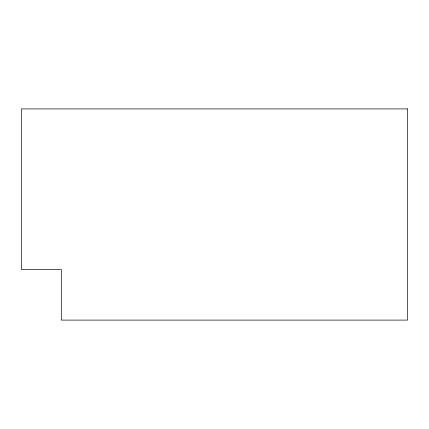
<?xml version="1.0" encoding="UTF-8"?>
<svg xmlns="http://www.w3.org/2000/svg" width="429" height="429" viewBox="0 0 429 429"><rect width="100%" height="100%" fill="white"/><g stroke="black" fill="none" stroke-linecap="round" stroke-linejoin="round"><path stroke-width="0.64" d="M407.55 108.907L21.45 108.907L21.45 269.525L61.309 269.525L61.309 320.093L407.55 320.093L407.55 108.907"/></g></svg>
